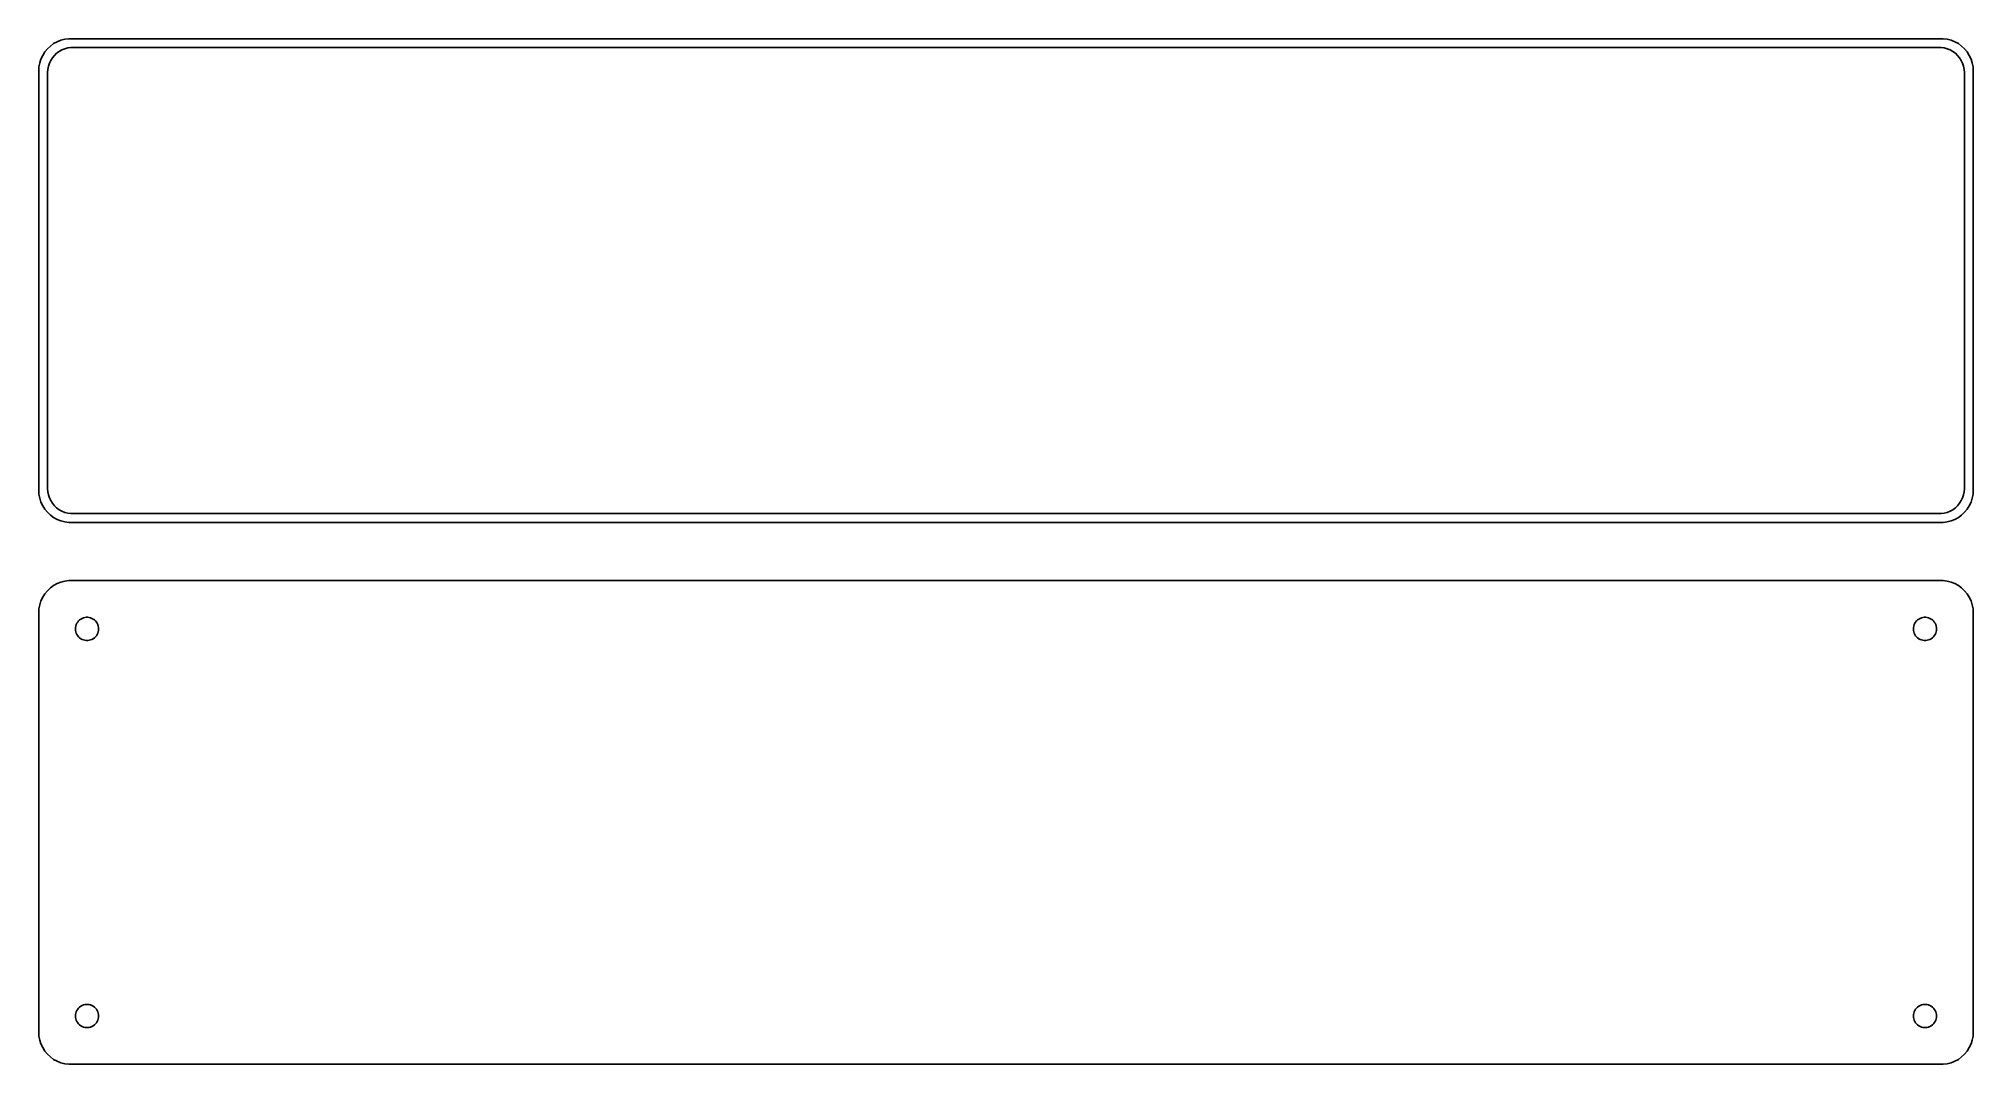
# Model space of a CAD drawing. Header units: metres. Extents: x -150 to 150, y 47 to 205.
import ezdxf

# ---------------------------------------------------------------- set-up
doc = ezdxf.new("R2010")
doc.units = ezdxf.units.M

msp = doc.modelspace()

# ---------------------------------------------------------------- linework, layer by layer
for p, q in [((-148.187, 204.353), (-148.645, 203.923)), ((-147.679, 204.722), (-148.187, 204.353)), ((-147.129, 205.024), (-147.679, 204.722)), ((-146.545, 205.255), (-147.129, 205.024)), ((-145.937, 205.411), (-146.545, 205.255)), ((-145.946, 203.93), (-145.475, 204.051)), ((-145.314, 205.49), (-145.937, 205.411)), ((-145.475, 204.051), (-144.993, 204.112)), ((145.314, 205.49), (-145.314, 205.49)), ((-144.993, 204.112), (144.993, 204.112)), ((144.993, 204.112), (145.475, 204.051)), ((145.937, 205.411), (145.314, 205.49)), ((145.475, 204.051), (145.946, 203.93)), ((146.545, 205.255), (145.937, 205.411)), ((147.129, 205.024), (146.545, 205.255)), ((147.679, 204.722), (147.129, 205.024)), ((148.187, 204.353), (147.679, 204.722)), ((148.645, 203.923), (148.187, 204.353)), ((-149.961, 201.127), (-150, 200.5)), ((-149.843, 201.743), (-149.961, 201.127)), ((-149.649, 202.341), (-149.843, 201.743)), ((-149.382, 202.909), (-149.649, 202.341)), ((-149.045, 203.439), (-149.382, 202.909)), ((-148.645, 203.923), (-149.045, 203.439)), ((-148.589, 200.735), (-148.498, 201.212)), ((-148.498, 201.212), (-148.348, 201.674)), ((-148.348, 201.674), (-148.141, 202.114)), ((-148.141, 202.114), (-147.88, 202.524)), ((-147.88, 202.524), (-147.571, 202.899)), ((-147.571, 202.899), (-147.216, 203.231)), ((-147.216, 203.231), (-146.823, 203.517)), ((-146.823, 203.517), (-146.398, 203.751)), ((-146.398, 203.751), (-145.946, 203.93)), ((145.946, 203.93), (146.398, 203.751)), ((146.398, 203.751), (146.823, 203.517)), ((146.823, 203.517), (147.216, 203.231)), ((147.216, 203.231), (147.571, 202.899)), ((147.571, 202.899), (147.88, 202.524)), ((147.88, 202.524), (148.141, 202.114)), ((148.141, 202.114), (148.348, 201.674)), ((148.348, 201.674), (148.498, 201.212)), ((148.498, 201.212), (148.589, 200.735)), ((149.045, 203.439), (148.645, 203.923)), ((149.382, 202.909), (149.045, 203.439)), ((149.649, 202.341), (149.382, 202.909)), ((149.843, 201.743), (149.649, 202.341)), ((149.961, 201.127), (149.843, 201.743)), ((150, 200.5), (149.961, 201.127)), ((-150, 200.5), (-150, 135.5)), ((-148.619, 200.25), (-148.589, 200.735)), ((-148.619, 135.75), (-148.619, 200.25)), ((148.589, 200.735), (148.619, 200.25)), ((148.619, 200.25), (148.619, 135.75)), ((150, 135.5), (150, 200.5)), ((-150, 135.5), (-149.961, 134.873)), ((-148.589, 135.265), (-148.619, 135.75)), ((-148.498, 134.788), (-148.589, 135.265)), ((148.589, 135.265), (148.498, 134.788)), ((148.619, 135.75), (148.589, 135.265)), ((149.961, 134.873), (150, 135.5)), ((-149.961, 134.873), (-149.843, 134.257)), ((-149.843, 134.257), (-149.649, 133.659)), ((-149.649, 133.659), (-149.382, 133.091)), ((-149.382, 133.091), (-149.045, 132.561)), ((-149.045, 132.561), (-148.645, 132.077)), ((-148.645, 132.077), (-148.187, 131.647)), ((-148.348, 134.326), (-148.498, 134.788)), ((-148.141, 133.886), (-148.348, 134.326)), ((-147.88, 133.476), (-148.141, 133.886)), ((-147.571, 133.101), (-147.88, 133.476)), ((-147.216, 132.769), (-147.571, 133.101)), ((-146.823, 132.483), (-147.216, 132.769)), ((-146.398, 132.249), (-146.823, 132.483)), ((-145.946, 132.07), (-146.398, 132.249)), ((-145.475, 131.949), (-145.946, 132.07)), ((145.946, 132.07), (145.475, 131.949)), ((146.398, 132.249), (145.946, 132.07)), ((146.823, 132.483), (146.398, 132.249)), ((147.216, 132.769), (146.823, 132.483)), ((147.571, 133.101), (147.216, 132.769)), ((147.88, 133.476), (147.571, 133.101)), ((148.141, 133.886), (147.88, 133.476)), ((148.348, 134.326), (148.141, 133.886)), ((148.187, 131.647), (148.645, 132.077)), ((148.498, 134.788), (148.348, 134.326)), ((148.645, 132.077), (149.045, 132.561)), ((149.045, 132.561), (149.382, 133.091)), ((149.382, 133.091), (149.649, 133.659)), ((149.649, 133.659), (149.843, 134.257)), ((149.843, 134.257), (149.961, 134.873)), ((-148.187, 131.647), (-147.679, 131.278)), ((-147.679, 131.278), (-147.129, 130.976)), ((-147.129, 130.976), (-146.545, 130.745)), ((-146.545, 130.745), (-145.937, 130.589)), ((-145.937, 130.589), (-145.314, 130.51)), ((-144.993, 131.888), (-145.475, 131.949)), ((-145.314, 130.51), (145.314, 130.51)), ((144.993, 131.888), (-144.993, 131.888)), ((145.475, 131.949), (144.993, 131.888)), ((145.314, 130.51), (145.937, 130.589)), ((145.937, 130.589), (146.545, 130.745)), ((146.545, 130.745), (147.129, 130.976)), ((147.129, 130.976), (147.679, 131.278)), ((147.679, 131.278), (148.187, 131.647)), ((-148.187, 120.353), (-148.645, 119.923)), ((-147.679, 120.722), (-148.187, 120.353)), ((-147.129, 121.024), (-147.679, 120.722)), ((-146.545, 121.255), (-147.129, 121.024)), ((-145.937, 121.411), (-146.545, 121.255)), ((-145.314, 121.49), (-145.937, 121.411)), ((145.314, 121.49), (-145.314, 121.49)), ((145.937, 121.411), (145.314, 121.49)), ((146.545, 121.255), (145.937, 121.411)), ((147.129, 121.024), (146.545, 121.255)), ((147.679, 120.722), (147.129, 121.024)), ((148.187, 120.353), (147.679, 120.722)), ((148.645, 119.923), (148.187, 120.353)), ((-149.961, 117.127), (-150, 116.5)), ((-149.843, 117.743), (-149.961, 117.127)), ((-149.649, 118.341), (-149.843, 117.743)), ((-149.382, 118.909), (-149.649, 118.341)), ((-149.045, 119.439), (-149.382, 118.909)), ((-148.645, 119.923), (-149.045, 119.439)), ((149.045, 119.439), (148.645, 119.923)), ((149.382, 118.909), (149.045, 119.439)), ((149.649, 118.341), (149.382, 118.909)), ((149.843, 117.743), (149.649, 118.341)), ((149.961, 117.127), (149.843, 117.743)), ((150, 116.5), (149.961, 117.127)), ((-150, 116.5), (-150, 51.5)), ((-144.3, 114), (-144.286, 114.226)), ((-144.286, 113.774), (-144.3, 114)), ((-144.286, 114.226), (-144.243, 114.448)), ((-144.243, 114.448), (-144.174, 114.663)), ((-144.174, 114.663), (-144.077, 114.867)), ((-144.077, 114.867), (-143.956, 115.058)), ((-143.956, 115.058), (-143.812, 115.232)), ((-143.812, 115.232), (-143.647, 115.387)), ((-143.647, 115.387), (-143.464, 115.52)), ((-143.464, 115.52), (-143.266, 115.629)), ((-143.266, 115.629), (-143.056, 115.712)), ((-143.056, 115.712), (-142.837, 115.768)), ((-142.837, 115.768), (-142.613, 115.796)), ((-142.613, 115.796), (-142.387, 115.796)), ((-142.387, 115.796), (-142.163, 115.768)), ((-142.163, 115.768), (-141.944, 115.712)), ((-141.944, 115.712), (-141.734, 115.629)), ((-141.734, 115.629), (-141.536, 115.52)), ((-141.536, 115.52), (-141.353, 115.387)), ((-141.353, 115.387), (-141.188, 115.232)), ((-141.188, 115.232), (-141.044, 115.058)), ((-141.044, 115.058), (-140.923, 114.867)), ((-140.923, 114.867), (-140.826, 114.663)), ((-140.826, 114.663), (-140.757, 114.448)), ((-140.757, 114.448), (-140.714, 114.226)), ((-140.714, 114.226), (-140.7, 114)), ((-140.7, 114), (-140.714, 113.774)), ((140.7, 114), (140.714, 114.226)), ((140.714, 113.774), (140.7, 114)), ((140.714, 114.226), (140.757, 114.448)), ((140.757, 114.448), (140.826, 114.663)), ((140.826, 114.663), (140.923, 114.867)), ((140.923, 114.867), (141.044, 115.058)), ((141.044, 115.058), (141.188, 115.232)), ((141.188, 115.232), (141.353, 115.387)), ((141.353, 115.387), (141.536, 115.52)), ((141.536, 115.52), (141.734, 115.629)), ((141.734, 115.629), (141.944, 115.712)), ((141.944, 115.712), (142.163, 115.768)), ((142.163, 115.768), (142.387, 115.796)), ((142.387, 115.796), (142.613, 115.796)), ((142.613, 115.796), (142.837, 115.768)), ((142.837, 115.768), (143.056, 115.712)), ((143.056, 115.712), (143.266, 115.629)), ((143.266, 115.629), (143.464, 115.52)), ((143.464, 115.52), (143.647, 115.387)), ((143.647, 115.387), (143.812, 115.232)), ((143.812, 115.232), (143.956, 115.058)), ((143.956, 115.058), (144.077, 114.867)), ((144.077, 114.867), (144.174, 114.663)), ((144.174, 114.663), (144.243, 114.448)), ((144.243, 114.448), (144.286, 114.226)), ((144.286, 114.226), (144.3, 114)), ((144.3, 114), (144.286, 113.774)), ((150, 51.5), (150, 116.5)), ((-144.243, 113.552), (-144.286, 113.774)), ((-144.174, 113.337), (-144.243, 113.552)), ((-144.077, 113.133), (-144.174, 113.337)), ((-143.956, 112.942), (-144.077, 113.133)), ((-143.812, 112.768), (-143.956, 112.942)), ((-143.647, 112.613), (-143.812, 112.768)), ((-143.464, 112.48), (-143.647, 112.613)), ((-143.266, 112.371), (-143.464, 112.48)), ((-143.056, 112.288), (-143.266, 112.371)), ((-142.837, 112.232), (-143.056, 112.288)), ((-142.613, 112.204), (-142.837, 112.232)), ((-142.387, 112.204), (-142.613, 112.204)), ((-142.163, 112.232), (-142.387, 112.204)), ((-141.944, 112.288), (-142.163, 112.232)), ((-141.734, 112.371), (-141.944, 112.288)), ((-141.536, 112.48), (-141.734, 112.371)), ((-141.353, 112.613), (-141.536, 112.48)), ((-141.188, 112.768), (-141.353, 112.613)), ((-141.044, 112.942), (-141.188, 112.768)), ((-140.923, 113.133), (-141.044, 112.942)), ((-140.826, 113.337), (-140.923, 113.133)), ((-140.757, 113.552), (-140.826, 113.337)), ((-140.714, 113.774), (-140.757, 113.552)), ((140.757, 113.552), (140.714, 113.774)), ((140.826, 113.337), (140.757, 113.552)), ((140.923, 113.133), (140.826, 113.337)), ((141.044, 112.942), (140.923, 113.133)), ((141.188, 112.768), (141.044, 112.942)), ((141.353, 112.613), (141.188, 112.768)), ((141.536, 112.48), (141.353, 112.613)), ((141.734, 112.371), (141.536, 112.48)), ((141.944, 112.288), (141.734, 112.371)), ((142.163, 112.232), (141.944, 112.288)), ((142.387, 112.204), (142.163, 112.232)), ((142.613, 112.204), (142.387, 112.204)), ((142.837, 112.232), (142.613, 112.204)), ((143.056, 112.288), (142.837, 112.232)), ((143.266, 112.371), (143.056, 112.288)), ((143.464, 112.48), (143.266, 112.371)), ((143.647, 112.613), (143.464, 112.48)), ((143.812, 112.768), (143.647, 112.613)), ((143.956, 112.942), (143.812, 112.768)), ((144.077, 113.133), (143.956, 112.942)), ((144.174, 113.337), (144.077, 113.133)), ((144.243, 113.552), (144.174, 113.337)), ((144.286, 113.774), (144.243, 113.552)), ((-144.3, 54), (-144.286, 54.2256)), ((-144.286, 53.7744), (-144.3, 54)), ((-144.286, 54.2256), (-144.243, 54.4476)), ((-144.243, 54.4476), (-144.174, 54.6626)), ((-144.174, 54.6626), (-144.077, 54.8672)), ((-144.077, 54.8672), (-143.956, 55.058)), ((-143.956, 55.058), (-143.812, 55.2322)), ((-143.812, 55.2322), (-143.647, 55.3869)), ((-143.647, 55.3869), (-143.464, 55.5198)), ((-143.464, 55.5198), (-143.266, 55.6287)), ((-143.266, 55.6287), (-143.056, 55.7119)), ((-143.056, 55.7119), (-142.837, 55.7681)), ((-142.837, 55.7681), (-142.613, 55.7964)), ((-142.613, 55.7964), (-142.387, 55.7964)), ((-142.387, 55.7964), (-142.163, 55.7681)), ((-142.163, 55.7681), (-141.944, 55.7119)), ((-141.944, 55.7119), (-141.734, 55.6287)), ((-141.734, 55.6287), (-141.536, 55.5198)), ((-141.536, 55.5198), (-141.353, 55.3869)), ((-141.353, 55.3869), (-141.188, 55.2322)), ((-141.188, 55.2322), (-141.044, 55.058)), ((-141.044, 55.058), (-140.923, 54.8672)), ((-140.923, 54.8672), (-140.826, 54.6626)), ((-140.826, 54.6626), (-140.757, 54.4476)), ((-140.757, 54.4476), (-140.714, 54.2256)), ((-140.714, 54.2256), (-140.7, 54)), ((-140.7, 54), (-140.714, 53.7744)), ((140.7, 54), (140.714, 54.2256)), ((140.714, 53.7744), (140.7, 54)), ((140.714, 54.2256), (140.757, 54.4476)), ((140.757, 54.4476), (140.826, 54.6626)), ((140.826, 54.6626), (140.923, 54.8672)), ((140.923, 54.8672), (141.044, 55.058)), ((141.044, 55.058), (141.188, 55.2322)), ((141.188, 55.2322), (141.353, 55.3869)), ((141.353, 55.3869), (141.536, 55.5198)), ((141.536, 55.5198), (141.734, 55.6287)), ((141.734, 55.6287), (141.944, 55.7119)), ((141.944, 55.7119), (142.163, 55.7681)), ((142.163, 55.7681), (142.387, 55.7964)), ((142.387, 55.7964), (142.613, 55.7964)), ((142.613, 55.7964), (142.837, 55.7681)), ((142.837, 55.7681), (143.056, 55.7119)), ((143.056, 55.7119), (143.266, 55.6287)), ((143.266, 55.6287), (143.464, 55.5198)), ((143.464, 55.5198), (143.647, 55.3869)), ((143.647, 55.3869), (143.812, 55.2322)), ((143.812, 55.2322), (143.956, 55.058)), ((143.956, 55.058), (144.077, 54.8672)), ((144.077, 54.8672), (144.174, 54.6626)), ((144.174, 54.6626), (144.243, 54.4476)), ((144.243, 54.4476), (144.286, 54.2256)), ((144.286, 54.2256), (144.3, 54)), ((144.3, 54), (144.286, 53.7744)), ((-150, 51.5), (-149.961, 50.8733)), ((-144.243, 53.5524), (-144.286, 53.7744)), ((-144.174, 53.3374), (-144.243, 53.5524)), ((-144.077, 53.1328), (-144.174, 53.3374)), ((-143.956, 52.942), (-144.077, 53.1328)), ((-143.812, 52.7678), (-143.956, 52.942)), ((-143.647, 52.6131), (-143.812, 52.7678)), ((-143.464, 52.4802), (-143.647, 52.6131)), ((-143.266, 52.3713), (-143.464, 52.4802)), ((-143.056, 52.2881), (-143.266, 52.3713)), ((-142.837, 52.2319), (-143.056, 52.2881)), ((-142.613, 52.2036), (-142.837, 52.2319)), ((-142.387, 52.2036), (-142.613, 52.2036)), ((-142.163, 52.2319), (-142.387, 52.2036)), ((-141.944, 52.2881), (-142.163, 52.2319)), ((-141.734, 52.3713), (-141.944, 52.2881)), ((-141.536, 52.4802), (-141.734, 52.3713)), ((-141.353, 52.6131), (-141.536, 52.4802)), ((-141.188, 52.7678), (-141.353, 52.6131)), ((-141.044, 52.942), (-141.188, 52.7678)), ((-140.923, 53.1328), (-141.044, 52.942)), ((-140.826, 53.3374), (-140.923, 53.1328)), ((-140.757, 53.5524), (-140.826, 53.3374)), ((-140.714, 53.7744), (-140.757, 53.5524)), ((140.757, 53.5524), (140.714, 53.7744)), ((140.826, 53.3374), (140.757, 53.5524)), ((140.923, 53.1328), (140.826, 53.3374)), ((141.044, 52.942), (140.923, 53.1328)), ((141.188, 52.7678), (141.044, 52.942)), ((141.353, 52.6131), (141.188, 52.7678)), ((141.536, 52.4802), (141.353, 52.6131)), ((141.734, 52.3713), (141.536, 52.4802)), ((141.944, 52.2881), (141.734, 52.3713)), ((142.163, 52.2319), (141.944, 52.2881)), ((142.387, 52.2036), (142.163, 52.2319)), ((142.613, 52.2036), (142.387, 52.2036)), ((142.837, 52.2319), (142.613, 52.2036)), ((143.056, 52.2881), (142.837, 52.2319)), ((143.266, 52.3713), (143.056, 52.2881)), ((143.464, 52.4802), (143.266, 52.3713)), ((143.647, 52.6131), (143.464, 52.4802)), ((143.812, 52.7678), (143.647, 52.6131)), ((143.956, 52.942), (143.812, 52.7678)), ((144.077, 53.1328), (143.956, 52.942)), ((144.174, 53.3374), (144.077, 53.1328)), ((144.243, 53.5524), (144.174, 53.3374)), ((144.286, 53.7744), (144.243, 53.5524)), ((149.961, 50.8733), (150, 51.5)), ((-149.961, 50.8733), (-149.843, 50.2566)), ((-149.843, 50.2566), (-149.649, 49.6594)), ((-149.649, 49.6594), (-149.382, 49.0912)), ((-149.382, 49.0912), (-149.045, 48.5611)), ((-149.045, 48.5611), (-148.645, 48.0773)), ((-148.645, 48.0773), (-148.187, 47.6474)), ((148.187, 47.6474), (148.645, 48.0773)), ((148.645, 48.0773), (149.045, 48.5611)), ((149.045, 48.5611), (149.382, 49.0912)), ((149.382, 49.0912), (149.649, 49.6594)), ((149.649, 49.6594), (149.843, 50.2566)), ((149.843, 50.2566), (149.961, 50.8733)), ((-148.187, 47.6474), (-147.679, 47.2784)), ((-147.679, 47.2784), (-147.129, 46.9759)), ((-147.129, 46.9759), (-146.545, 46.7447)), ((-146.545, 46.7447), (-145.937, 46.5886)), ((-145.937, 46.5886), (-145.314, 46.5099)), ((-145.314, 46.5099), (145.314, 46.5099)), ((145.314, 46.5099), (145.937, 46.5886)), ((145.937, 46.5886), (146.545, 46.7447)), ((146.545, 46.7447), (147.129, 46.9759)), ((147.129, 46.9759), (147.679, 47.2784)), ((147.679, 47.2784), (148.187, 47.6474))]:
    msp.add_line(p, q)

doc.saveas('drawing.dxf')
